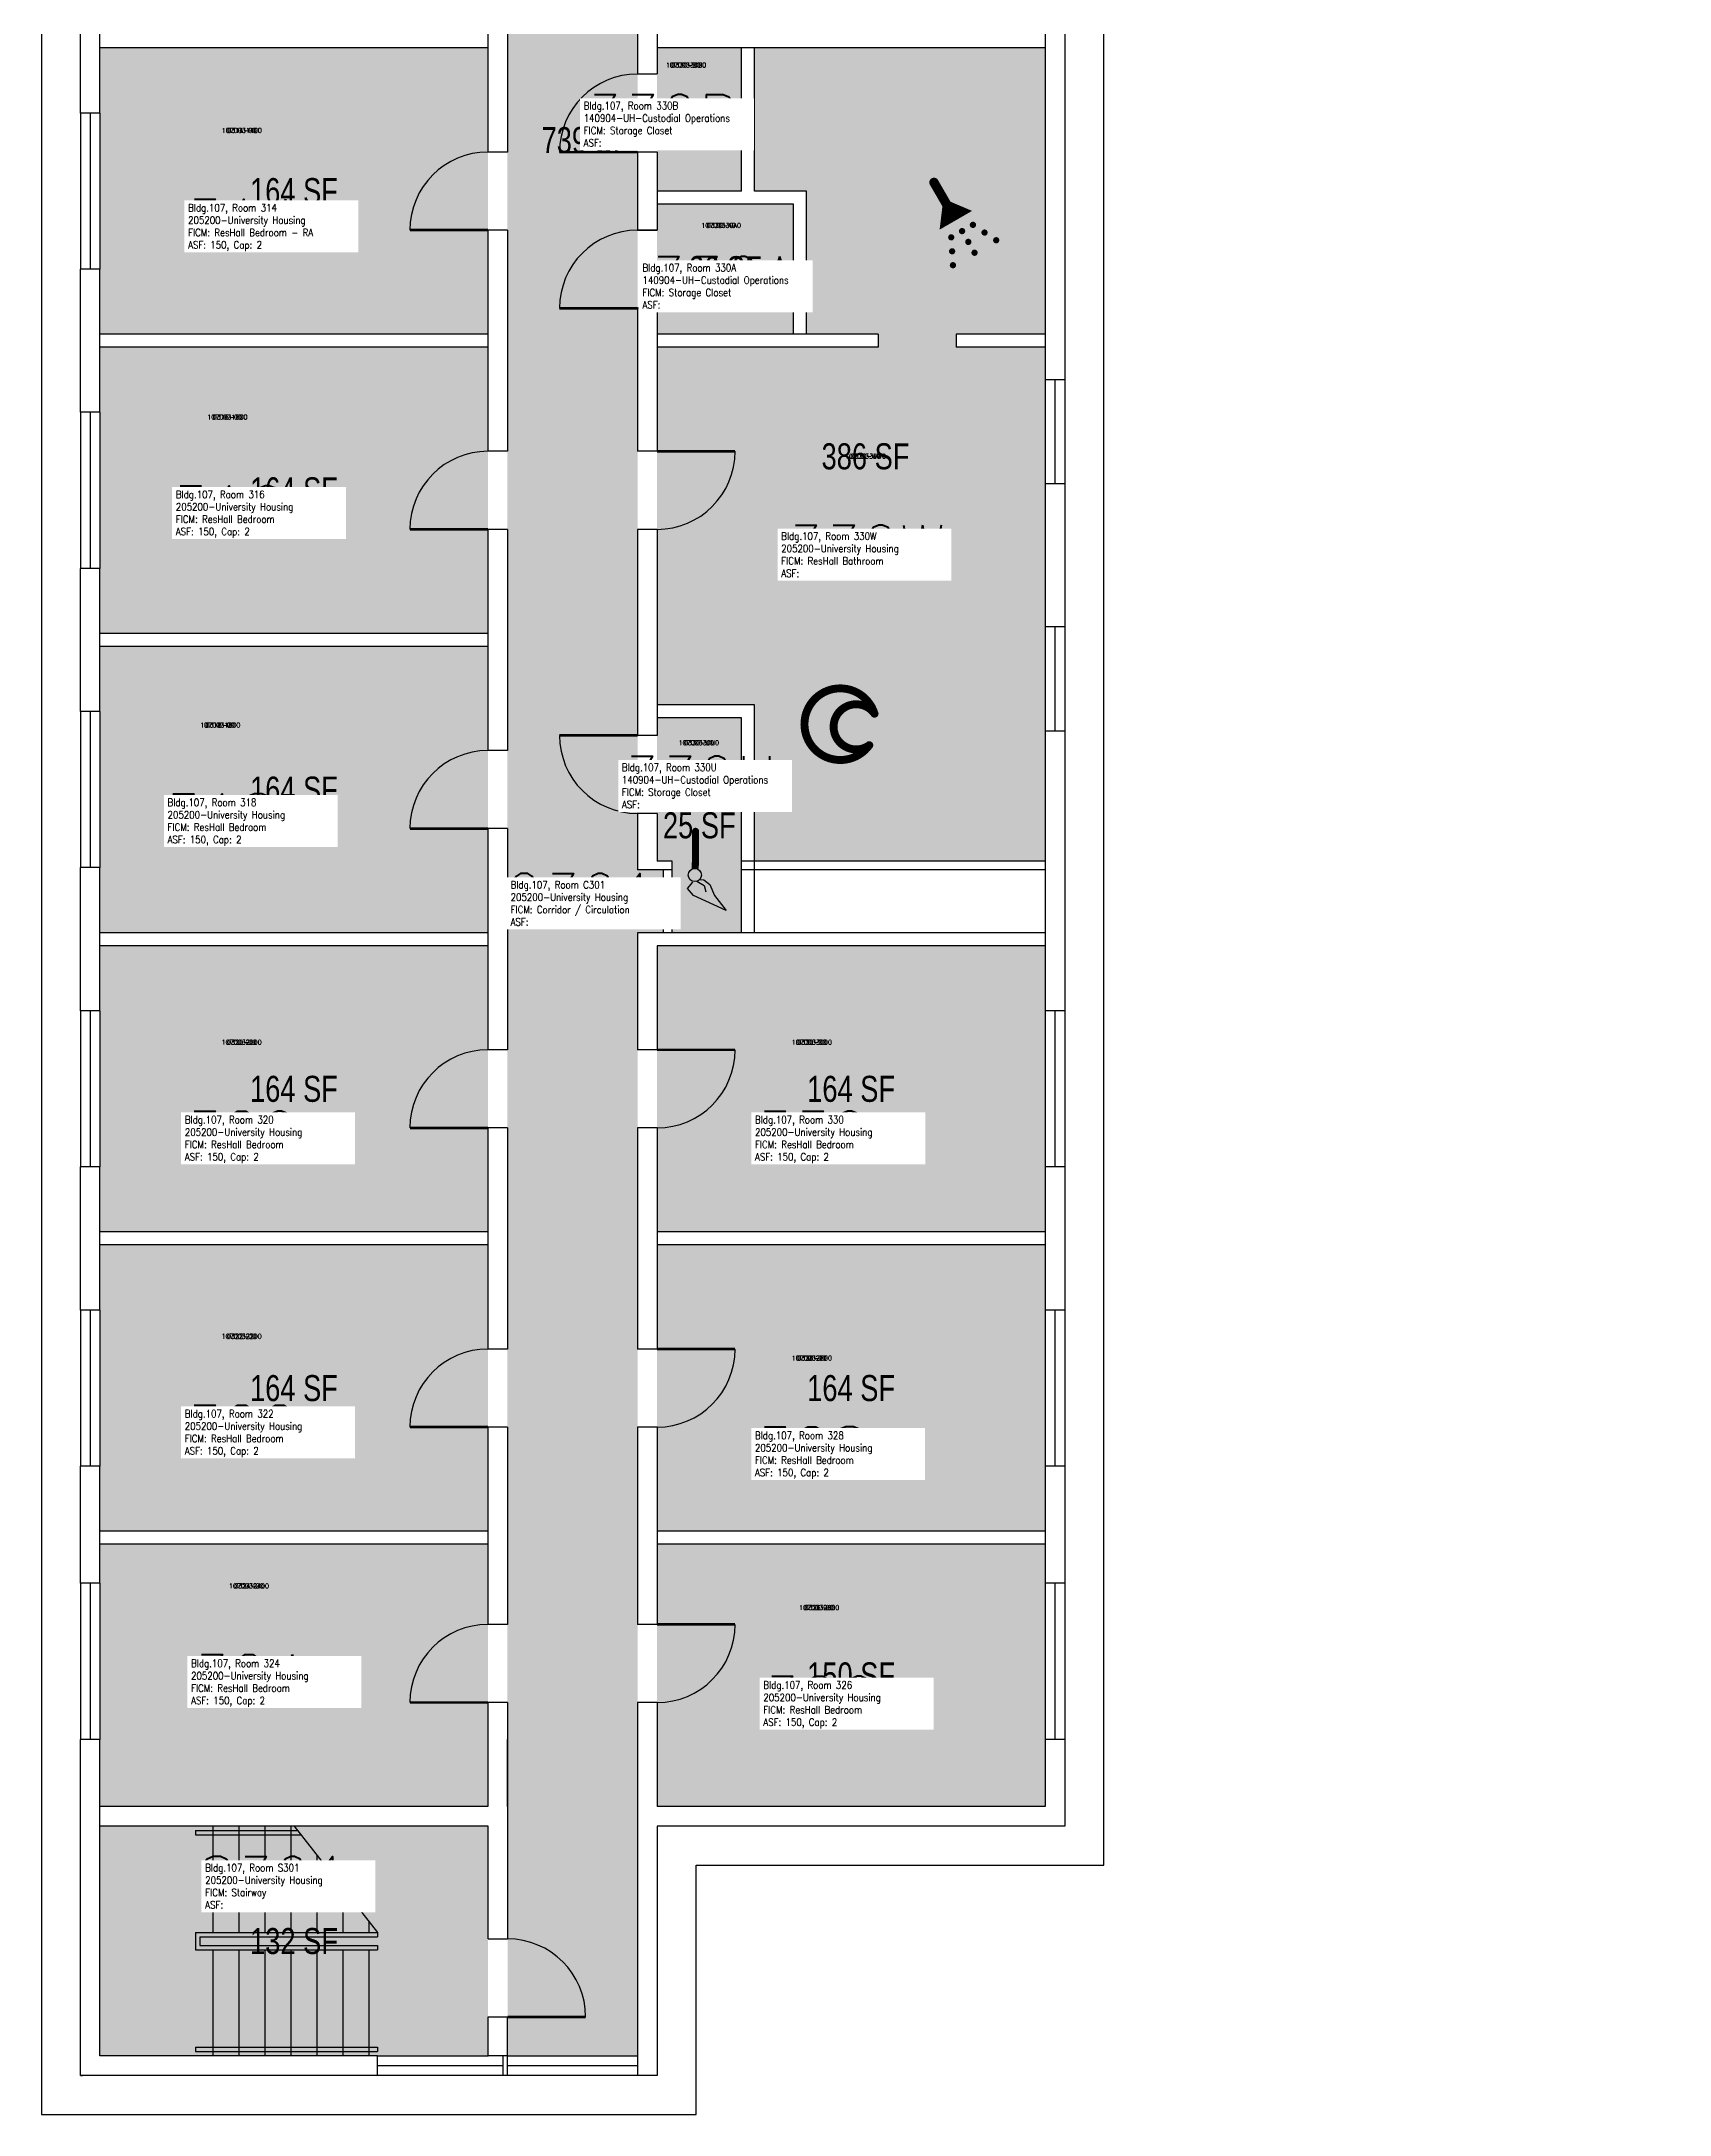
# Model space of a CAD drawing. Header units: inches. Extents: x -18 to 733, y -18 to 3747.
# Drawn here: x -18 to 733, y -18 to 938 of the extents above; entities that cross this region are included whole.
import ezdxf
from ezdxf.enums import TextEntityAlignment as Align

# ---------------------------------------------------------------- set-up
doc = ezdxf.new("R2010")
doc.units = ezdxf.units.IN
doc.header["$LTSCALE"] = 0.25
doc.header["$MEASUREMENT"] = 0
doc.layers.get('0').update_dxf_attribs({"linetype": 'CONTINUOUS'})
for name, color, linetype in [('A-DOOR', 2, 'CONTINUOUS'), ('A-FLOR', 3, 'CONTINUOUS'), ('A-GLAZ', 1, 'CONTINUOUS'), ('A-GLAZ-SILL', 2, 'CONTINUOUS'), ('A-IDEN-ICON', 4, 'CONTINUOUS'), ('A-IDEN-RNUM', 7, 'CONTINUOUS'), ('A-IDEN-SNUM', 4, 'CONTINUOUS'), ('A-IDEN-VNUM', 4, 'CONTINUOUS'), ('A-ROOF', 2, 'CONTINUOUS'), ('A-WALL', 5, 'CONTINUOUS'), ('AREA-TEXT', 3, 'CONTINUOUS'), ('Rooms-Category-Color', 7, 'CONTINUOUS'), ('Rooms-College-Color', 7, 'CONTINUOUS'), ('Rooms-Department-Color', 7, 'CONTINUOUS'), ('Rooms-Division-Color', 7, 'CONTINUOUS'), ('Rooms-Information', 7, 'CONTINUOUS')]:
    doc.layers.add(name, color=color, linetype=linetype)
doc.styles.add('AREA', font='arial.ttf', dxfattribs={"width": 0.75, "height": 12})
doc.styles.add('ROOMSNUMBER', font='SIMPLEX.shx', dxfattribs={"height": 0.18})
doc.styles.add('ROOMVNUMBER', font='simplex.shx', dxfattribs={"width": 0.85})

# ---------------------------------------------------------------- blocks, each defined once
blk = doc.blocks.new('Cpshower')
at = {"color": 0, "linetype": 'ByBlock'}
blk.add_lwpolyline([(-0.015, 0.0396, 0, 0.06, 0), (0.005, 0.005, 0.06, 0.06, 0)], format="xyseb", dxfattribs=at)
for points, const_width in [([(-0.0319, 0.0624, 1), (-0.0281, 0.0689, 1)], 0.0075), ([(0.0302, -0.0036, 1), (0.0345, -0.0011, 1)], 0.005), ([(-0.0045, -0.0236, 1), (-0.0002, -0.0211, 1)], 0.005), ([(0.0128, -0.0136, 1), (0.0172, -0.0111, 1)], 0.005), ([(0.0228, -0.0309, 1), (0.0272, -0.0284, 1)], 0.005), ([(0.0488, -0.0159, 1), (0.0531, -0.0134, 1)], 0.005), ([(0.0675, -0.0282, 1), (0.0718, -0.0257, 1)], 0.005), ([(-0.0031, -0.0459, 1), (0.0012, -0.0434, 1)], 0.005), ([(-0.0018, -0.0682, 1), (0.0025, -0.0657, 1)], 0.005), ([(0.0328, -0.0482, 1), (0.0372, -0.0457, 1)], 0.005)]:
    blk.add_lwpolyline(points, format="xyb", close=True, dxfattribs=dict(at, const_width=const_width))
at = {"color": 0, "linetype": 'ByBlock', "const_width": 0.015}
blk.add_lwpolyline([(-0.01, 0.031), (-0.03, 0.0656)], dxfattribs=at)
blk = doc.blocks.new('Cpbath')
at = {"color": 0, "linetype": 'ByBlock', "const_width": 0.0127}
for points in [[(0.0571, 0.0168, 0.861492), (-0.0551, 0, 1)], [(0.0571, 0.0168, 0.729002), (-0.0084, -0.0042, 1)], [(-0.0551, 0, 0.726902), (0.0487, -0.0337, 1)], [(-0.0084, -0.0042, 0.609468), (0.0487, -0.0337, 1)]]:
    blk.add_lwpolyline(points, format="xyb", dxfattribs=at)
at = {"color": 0, "linetype": 'ByBlock', "const_width": 0.00637}
for points in [[(0.0544, 0.0152, 1), (0.0599, 0.0184, 1)], [(0.0459, -0.0353, 1), (0.0515, -0.0321, 1)]]:
    blk.add_lwpolyline(points, format="xyb", close=True, dxfattribs=at)
blk = doc.blocks.new('Cpcust')
at = {"color": 0, "linetype": 'ByBlock'}
for p, q in [((0.0262, -0.0408), (0.0446, -0.0406)), ((0.0297, -0.0341), (0.0376, -0.0302)), ((0.0376, -0.0302), (0.0533, -0.0324)), ((0.0446, -0.0406), (0.0543, -0.0505)), ((0.0533, -0.0324), (0.0745, -0.0479)), ((0.0171, -0.0639), (0.02, -0.0466)), ((0.0358, -0.0705), (0.0171, -0.0639)), ((0.1117, -0.0625), (0.0358, -0.0705)), ((0.0745, -0.0479), (0.1117, -0.0625))]:
    blk.add_line(p, q, dxfattribs=at)
at = {"color": 0, "linetype": 'ByBlock', "const_width": 0.0075}
blk.add_lwpolyline([(-0.0332, 0.0481, 1), (-0.0268, 0.0519, 1)], format="xyb", close=True, dxfattribs=at)
at = {"color": 0, "linetype": 'ByBlock', "const_width": 0.015}
blk.add_lwpolyline([(-0.03, 0.05), (0.01, -0.0193)], dxfattribs=at)
at = {"color": 0, "linetype": 'ByBlock'}
blk.add_circle((0.0158, -0.0313), 0.0141, dxfattribs=at)

msp = doc.modelspace()

# ---------------------------------------------------------------- hatches: boundary and pattern name
at = {"layer": 'Rooms-Category-Color', "true_color": 0xadadad}
for points in [[(257.04, 1776), (196.96, 1776), (196.96, 1773), (196.96, 155), (197, 155), (197, 9), (257, 9), (256.96, 527), (268.96, 527), (268.96, 556), (256.96, 556)], [(188, 115), (9, 115), (9, 9), (137, 9), (188, 9)]]:
    msp.add_hatch(color=253, dxfattribs=at).paths.add_polyline_path(points)
at = {"layer": 'Rooms-Category-Color', "true_color": 0x728ef3}
for points in [[(187.96, 935), (9, 935), (9, 905), (9, 833), (9, 803), (187.96, 803)], [(403.96, 797), (445, 797), (445, 782), (445, 734), (445, 668), (445, 620), (445, 560), (310.96, 560), (310.96, 632.04), (265.96, 632.04), (265.96, 797), (367.96, 797), (367.96, 803), (334.96, 803), (334.96, 868.96), (310.96, 868.96), (310.96, 935), (445, 935), (445, 803), (403.96, 803)], [(304.96, 868.96), (265.96, 868.96), (265.96, 935), (304.96, 935)], [(328.96, 803), (265.96, 803), (265.96, 862.96), (328.96, 862.96)], [(187.96, 797), (9, 797), (9, 767), (9, 695), (9, 665), (187.96, 665)], [(187.96, 659), (9, 659), (9, 629), (9, 557), (9, 527), (187.96, 527)], [(265.96, 626.04), (304.96, 626.04), (304.96, 527), (272.96, 527), (272.96, 560), (265.96, 560)], [(187.96, 521), (9, 521), (9, 491), (9, 419), (9, 389), (187.96, 389)], [(445, 419), (445, 491), (445, 521), (265.96, 521), (265.96, 389), (445, 389)], [(187.96, 383), (9, 383), (9, 353), (9, 281), (9, 251), (187.96, 251)], [(445, 383), (265.96, 383), (265.96, 251), (445, 251)], [(187.96, 245), (9, 245), (9, 227), (9, 155), (9, 124), (187.96, 124)], [(445, 245), (265.96, 245), (265.96, 124), (445, 124), (445, 155), (445, 227)]]:
    msp.add_hatch(color=171, dxfattribs=at).paths.add_polyline_path(points)
at = {"layer": 'Rooms-College-Color', "true_color": 0xadadad}
for points in [[(257.04, 1776), (196.96, 1776), (196.96, 1773), (196.96, 155), (197, 155), (197, 9), (257, 9), (256.96, 527), (268.96, 527), (268.96, 556), (256.96, 556)], [(187.96, 935), (9, 935), (9, 905), (9, 833), (9, 803), (187.96, 803)], [(403.96, 797), (445, 797), (445, 782), (445, 734), (445, 668), (445, 620), (445, 560), (310.96, 560), (310.96, 632.04), (265.96, 632.04), (265.96, 797), (367.96, 797), (367.96, 803), (334.96, 803), (334.96, 868.96), (310.96, 868.96), (310.96, 935), (445, 935), (445, 803), (403.96, 803)], [(304.96, 868.96), (265.96, 868.96), (265.96, 935), (304.96, 935)], [(328.96, 803), (265.96, 803), (265.96, 862.96), (328.96, 862.96)], [(187.96, 797), (9, 797), (9, 767), (9, 695), (9, 665), (187.96, 665)], [(187.96, 659), (9, 659), (9, 629), (9, 557), (9, 527), (187.96, 527)], [(265.96, 626.04), (304.96, 626.04), (304.96, 527), (272.96, 527), (272.96, 560), (265.96, 560)], [(187.96, 521), (9, 521), (9, 491), (9, 419), (9, 389), (187.96, 389)], [(445, 419), (445, 491), (445, 521), (265.96, 521), (265.96, 389), (445, 389)], [(187.96, 383), (9, 383), (9, 353), (9, 281), (9, 251), (187.96, 251)], [(445, 383), (265.96, 383), (265.96, 251), (445, 251)], [(187.96, 245), (9, 245), (9, 227), (9, 155), (9, 124), (187.96, 124)], [(445, 245), (265.96, 245), (265.96, 124), (445, 124), (445, 155), (445, 227)], [(188, 115), (9, 115), (9, 9), (137, 9), (188, 9)]]:
    msp.add_hatch(color=253, dxfattribs=at).paths.add_polyline_path(points)
at = {"layer": 'Rooms-Department-Color', "true_color": 0xacacac}
for points in [[(257.04, 1776), (196.96, 1776), (196.96, 1773), (196.96, 155), (197, 155), (197, 9), (257, 9), (256.96, 527), (268.96, 527), (268.96, 556), (256.96, 556)], [(188, 115), (9, 115), (9, 9), (137, 9), (188, 9)]]:
    msp.add_hatch(color=253, dxfattribs=at).paths.add_polyline_path(points)
at = {"layer": 'Rooms-Department-Color', "true_color": 0x604aed}
for points in [[(187.96, 935), (9, 935), (9, 905), (9, 833), (9, 803), (187.96, 803)], [(403.96, 797), (445, 797), (445, 782), (445, 734), (445, 668), (445, 620), (445, 560), (310.96, 560), (310.96, 632.04), (265.96, 632.04), (265.96, 797), (367.96, 797), (367.96, 803), (334.96, 803), (334.96, 868.96), (310.96, 868.96), (310.96, 935), (445, 935), (445, 803), (403.96, 803)], [(304.96, 868.96), (265.96, 868.96), (265.96, 935), (304.96, 935)], [(328.96, 803), (265.96, 803), (265.96, 862.96), (328.96, 862.96)], [(187.96, 797), (9, 797), (9, 767), (9, 695), (9, 665), (187.96, 665)], [(187.96, 659), (9, 659), (9, 629), (9, 557), (9, 527), (187.96, 527)], [(265.96, 626.04), (304.96, 626.04), (304.96, 527), (272.96, 527), (272.96, 560), (265.96, 560)], [(187.96, 521), (9, 521), (9, 491), (9, 419), (9, 389), (187.96, 389)], [(445, 419), (445, 491), (445, 521), (265.96, 521), (265.96, 389), (445, 389)], [(187.96, 383), (9, 383), (9, 353), (9, 281), (9, 251), (187.96, 251)], [(445, 383), (265.96, 383), (265.96, 251), (445, 251)], [(187.96, 245), (9, 245), (9, 227), (9, 155), (9, 124), (187.96, 124)], [(445, 245), (265.96, 245), (265.96, 124), (445, 124), (445, 155), (445, 227)]]:
    msp.add_hatch(color=173, dxfattribs=at).paths.add_polyline_path(points)
at = {"layer": 'Rooms-Division-Color', "true_color": 0xadadad}
for points in [[(257.04, 1776), (196.96, 1776), (196.96, 1773), (196.96, 155), (197, 155), (197, 9), (257, 9), (256.96, 527), (268.96, 527), (268.96, 556), (256.96, 556)], [(188, 115), (9, 115), (9, 9), (137, 9), (188, 9)]]:
    msp.add_hatch(color=253, dxfattribs=at).paths.add_polyline_path(points)
at = {"layer": 'Rooms-Division-Color', "true_color": 0x604aed}
for points in [[(187.96, 935), (9, 935), (9, 905), (9, 833), (9, 803), (187.96, 803)], [(403.96, 797), (445, 797), (445, 782), (445, 734), (445, 668), (445, 620), (445, 560), (310.96, 560), (310.96, 632.04), (265.96, 632.04), (265.96, 797), (367.96, 797), (367.96, 803), (334.96, 803), (334.96, 868.96), (310.96, 868.96), (310.96, 935), (445, 935), (445, 803), (403.96, 803)], [(304.96, 868.96), (265.96, 868.96), (265.96, 935), (304.96, 935)], [(328.96, 803), (265.96, 803), (265.96, 862.96), (328.96, 862.96)], [(187.96, 797), (9, 797), (9, 767), (9, 695), (9, 665), (187.96, 665)], [(187.96, 659), (9, 659), (9, 629), (9, 557), (9, 527), (187.96, 527)], [(265.96, 626.04), (304.96, 626.04), (304.96, 527), (272.96, 527), (272.96, 560), (265.96, 560)], [(187.96, 521), (9, 521), (9, 491), (9, 419), (9, 389), (187.96, 389)], [(445, 419), (445, 491), (445, 521), (265.96, 521), (265.96, 389), (445, 389)], [(187.96, 383), (9, 383), (9, 353), (9, 281), (9, 251), (187.96, 251)], [(445, 383), (265.96, 383), (265.96, 251), (445, 251)], [(187.96, 245), (9, 245), (9, 227), (9, 155), (9, 124), (187.96, 124)], [(445, 245), (265.96, 245), (265.96, 124), (445, 124), (445, 155), (445, 227)]]:
    msp.add_hatch(color=173, dxfattribs=at).paths.add_polyline_path(points)

# ---------------------------------------------------------------- linework, layer by layer
at = {"layer": 'A-DOOR', "const_width": 1.2}
for points in [[(256.96, 886.96), (220.96, 886.96)], [(187.96, 851), (151.96, 851)], [(256.96, 814.96), (220.96, 814.96)], [(265.96, 749), (301.96, 749)], [(187.96, 713), (151.96, 713)], [(256.96, 618), (220.96, 618)], [(187.96, 575), (151.96, 575)], [(265.96, 473), (301.96, 473)], [(187.96, 437), (151.96, 437)], [(265.96, 335), (301.96, 335)], [(187.96, 299), (151.96, 299)], [(265.96, 208), (301.96, 208)], [(187.96, 172), (151.96, 172)], [(197, 27), (233, 27)]]:
    msp.add_lwpolyline(points, dxfattribs=at)
at = {"layer": 'A-DOOR'}
for centre, start, end in [((256.96, 886.96), 90, 180), ((187.96, 851), 90, 180), ((256.96, 814.96), 90, 180), ((187.96, 713), 90, 180), ((265.96, 749), 270, 360), ((256.96, 618), 180, 270), ((187.96, 575), 90, 180), ((187.96, 437), 90, 180), ((265.96, 473), 270, 360), ((187.96, 299), 90, 180), ((265.96, 335), 270, 360), ((187.96, 172), 90, 180), ((265.96, 208), 270, 360), ((197, 27), 360, 90)]:
    msp.add_arc(centre, 36, start, end, dxfattribs=at)
at = {"layer": 'A-FLOR'}
for p, q in [((61, 115), (61, 66.01)), ((73, 115), (73, 66.01)), ((85, 115), (85, 66.01)), ((97, 115), (97, 66.01)), ((98.5, 115), (137, 66.01)), ((53.04, 113), (100.07, 113)), ((53.04, 113), (53.04, 110.99)), ((53.04, 110.99), (101.65, 110.99)), ((109, 101.64), (109, 66.01)), ((121, 86.37), (121, 66.01)), ((133, 71.1), (133, 66.01)), ((53.04, 66.01), (53.04, 57.99)), ((53.04, 66.01), (137, 66.01)), ((53.04, 57.99), (137, 57.99)), ((55.04, 64), (55.04, 60)), ((55.04, 64), (137, 64)), ((55.04, 60), (137, 60)), ((61, 57.99), (61, 9)), ((73, 57.99), (73, 9)), ((85, 57.99), (85, 9)), ((97, 57.99), (97, 9)), ((109, 57.99), (109, 9)), ((121, 57.99), (121, 9)), ((133, 57.99), (133, 9)), ((137, 66.01), (137, 64)), ((137, 60), (137, 57.99)), ((53.04, 13.01), (53.04, 11)), ((53.04, 13.01), (137, 13.01)), ((53.04, 11), (137, 11)), ((137, 13.01), (137, 11))]:
    msp.add_line(p, q, dxfattribs=at)
at = {"layer": 'A-GLAZ'}
for p, q in [((4.5, 904.98), (4.5, 832.98)), ((449.5, 782), (449.5, 734)), ((4.5, 766.98), (4.5, 694.98)), ((449.5, 668), (449.5, 620)), ((4.5, 628.98), (4.5, 556.98)), ((4.5, 490.98), (4.5, 418.98)), ((449.5, 490.98), (449.5, 418.98)), ((4.5, 352.98), (4.5, 280.98)), ((449.5, 352.98), (449.5, 280.98)), ((4.5, 226.98), (4.5, 154.98)), ((449.5, 226.98), (449.5, 154.98)), ((195, 4.5), (137, 4.5)), ((257, 4.5), (197, 4.5))]:
    msp.add_line(p, q, dxfattribs=at)
at = {"layer": 'A-GLAZ-SILL'}
for p, q in [((0, 905), (0, 833)), ((9, 905), (9, 833)), ((445, 782), (445, 734)), ((454, 782), (454, 734)), ((0, 767), (0, 695)), ((9, 767), (9, 695)), ((445, 668), (445, 620)), ((454, 668), (454, 620)), ((0, 629), (0, 557)), ((9, 629), (9, 557)), ((0, 491), (0, 419)), ((9, 491), (9, 419)), ((445, 491), (445, 419)), ((454, 491), (454, 419)), ((0, 353), (0, 281)), ((9, 353), (9, 281)), ((445, 353), (445, 281)), ((454, 353), (454, 281)), ((0, 227), (0, 155)), ((9, 227), (9, 155)), ((445, 227), (445, 155)), ((454, 227), (454, 155)), ((137, 9), (188, 9)), ((195, 0), (137, 0)), ((197, 9), (257, 9)), ((257, 0), (197, 0))]:
    msp.add_line(p, q, dxfattribs=at)
at = {"layer": 'A-ROOF'}
msp.add_lwpolyline([(733, 1932), (660, 1932), (660, 3632), (472, 3632), (472, 3747), (170, 3747), (170, 1803), (-18, 1803), (-18, -18), (284, -18), (284, 97), (472, 97), (472, 1758), (733, 1758)], close=True, dxfattribs=at)
at = {"layer": 'A-WALL'}
for p, q in [((187.96, 989), (187.96, 887)), ((196.96, 989), (196.96, 887)), ((256.96, 989), (256.96, 923)), ((265.96, 989), (265.96, 923)), ((0, 905), (0, 971)), ((9, 905), (9, 971)), ((445, 971), (445, 782)), ((454, 971), (454, 782)), ((187.96, 935), (9, 935)), ((445, 935), (265.96, 935)), ((304.96, 868.96), (304.96, 935)), ((310.96, 868.96), (310.96, 934.93)), ((256.96, 923), (265.96, 923)), ((9, 905), (0, 905)), ((196.96, 887), (187.96, 887)), ((265.96, 887), (256.96, 887)), ((256.96, 887), (256.96, 851)), ((265.96, 887), (265.96, 851)), ((304.96, 868.96), (265.96, 868.96)), ((328.96, 862.96), (265.96, 862.96)), ((334.96, 868.96), (310.96, 868.96)), ((328.96, 803), (328.96, 862.96)), ((334.96, 803), (334.96, 868.96)), ((196.96, 851), (187.96, 851)), ((187.96, 851), (187.96, 749)), ((196.96, 851), (196.96, 749)), ((265.96, 851), (256.96, 851)), ((256.96, 851), (256.96, 850.96)), ((256.96, 851), (265.96, 851)), ((256.96, 850.96), (256.96, 851)), ((265.96, 851), (265.96, 850.96)), ((265.96, 850.96), (265.96, 851)), ((0, 767), (0, 833)), ((9, 833), (0, 833)), ((9, 767), (9, 833)), ((256.96, 814.96), (256.96, 749)), ((265.96, 814.96), (256.96, 814.96)), ((265.96, 814.96), (265.96, 749)), ((187.96, 803), (9, 803)), ((187.96, 797), (9, 797)), ((367.96, 803), (265.96, 803)), ((367.96, 797), (265.96, 797)), ((367.96, 803), (367.96, 797)), ((445, 803), (403.96, 803)), ((403.96, 803), (403.96, 797)), ((445, 797), (403.96, 797)), ((454, 782), (445, 782)), ((9, 767), (0, 767)), ((196.96, 749), (187.96, 749)), ((265.96, 749), (256.96, 749)), ((454, 734), (445, 734)), ((445, 734), (445, 668)), ((454, 734), (454, 668)), ((196.96, 713), (187.96, 713)), ((187.96, 713), (187.96, 611)), ((196.96, 713), (196.96, 611)), ((265.96, 713), (256.96, 713)), ((256.96, 713), (256.96, 618)), ((265.96, 713), (265.96, 618)), ((9, 695), (0, 695)), ((0, 629), (0, 695)), ((9, 629), (9, 695)), ((187.96, 665), (9, 665)), ((454, 668), (445, 668)), ((187.96, 659), (9, 659)), ((310.96, 632.04), (265.96, 632.04)), ((310.96, 527), (310.96, 632.04)), ((9, 629), (0, 629)), ((304.96, 626.04), (265.96, 626.04)), ((304.96, 527), (304.96, 626.04)), ((265.96, 618), (256.96, 618)), ((265.96, 618), (256.96, 618)), ((454, 620), (445, 620)), ((445, 620), (445, 491)), ((454, 620), (454, 491)), ((196.96, 611), (187.96, 611)), ((196.96, 575), (187.96, 575)), ((187.96, 575), (187.96, 473)), ((196.96, 575), (196.96, 473)), ((256.96, 582), (256.96, 556)), ((265.96, 582), (256.96, 582)), ((265.96, 582), (265.96, 560)), ((0, 491), (0, 557)), ((9, 557), (0, 557)), ((9, 491), (9, 557)), ((272.96, 556), (256.96, 556)), ((272.96, 560), (265.96, 560)), ((268.96, 527), (268.96, 556)), ((272.96, 527), (272.96, 560)), ((445, 560), (304.96, 560)), ((445, 556), (304.96, 556)), ((187.96, 527), (9, 527)), ((445, 527), (256.96, 527)), ((256.96, 527), (256.96, 473)), ((187.96, 521), (9, 521)), ((445, 521), (265.96, 521)), ((265.96, 521), (265.96, 473)), ((9, 491), (0, 491)), ((454, 491), (445, 491)), ((196.96, 473), (187.96, 473)), ((265.96, 473), (256.96, 473)), ((196.96, 437), (187.96, 437)), ((187.96, 437), (187.96, 335)), ((196.96, 437), (196.96, 335)), ((265.96, 437), (256.96, 437)), ((256.96, 437), (256.96, 335)), ((265.96, 437), (265.96, 335)), ((9, 419), (0, 419)), ((0, 353), (0, 419)), ((9, 353), (9, 419)), ((454, 419), (445, 419)), ((445, 419), (445, 353)), ((454, 419), (454, 353)), ((187.96, 389), (9, 389)), ((187.96, 383), (9, 383)), ((445, 389), (265.96, 389)), ((445, 383), (265.96, 383)), ((9, 353), (0, 353)), ((454, 353), (445, 353)), ((196.96, 335), (187.96, 335)), ((265.96, 335), (256.96, 335)), ((196.96, 299), (187.96, 299)), ((187.96, 299), (187.96, 208)), ((196.96, 299), (196.96, 208)), ((265.96, 299), (256.96, 299)), ((256.96, 299), (256.96, 208)), ((265.96, 299), (265.96, 208)), ((9, 281), (0, 281)), ((0, 227), (0, 281)), ((9, 227), (9, 281)), ((454, 281), (445, 281)), ((445, 281), (445, 227)), ((454, 281), (454, 227)), ((187.96, 251), (9, 251)), ((445, 251), (265.96, 251)), ((187.96, 245), (9, 245)), ((445, 245), (265.96, 245)), ((9, 227), (0, 227)), ((454, 227), (445, 227)), ((196.96, 208), (187.96, 208)), ((265.96, 208), (256.96, 208)), ((196.96, 172), (187.96, 172)), ((187.96, 172), (187.96, 124)), ((196.96, 172), (196.96, 63)), ((257, 172), (257, 0)), ((265.96, 172), (257, 172)), ((265.96, 172), (265.96, 124)), ((0, 0), (0, 155)), ((9, 155), (0, 155)), ((9, 9), (9, 155)), ((197, 124), (197, 155)), ((454, 155), (445, 155)), ((445, 155), (445, 124)), ((454, 155), (454, 115)), ((187.96, 124), (9, 124)), ((188, 115), (9, 115)), ((188, 63), (188, 115)), ((445, 124), (265.96, 124)), ((266, 115), (266, 0)), ((454, 115), (266, 115)), ((188, 63), (196.96, 63)), ((188, 9), (188, 27)), ((188, 27), (197, 27)), ((197, 9), (197, 27)), ((137, 0), (0, 0)), ((0, 0), (1, 0)), ((0, 0), (1, 0)), ((137, 9), (9, 9)), ((137, 0), (137, 9)), ((197, 9), (188, 9)), ((195, 0), (195, 9)), ((197, 0), (195, 0)), ((197, 0), (197, 9)), ((266, 0), (257, 0))]:
    msp.add_line(p, q, dxfattribs=at)

# ---------------------------------------------------------------- block references
at = {"layer": 'A-IDEN-ICON'}
for name, p, xscale, yscale, zscale, rotation in [('Cpshower', (402.34, 854.1), 288, 288, 12, 1.389605544029287e-09), ('Cpbath', (349.82, 623.16), 288, 288, 12, 1.389605544029287e-09), ('Cpcust', (283.85, 561.17), 215.9999999954545, 215.9999999954545, 215.9999999954545, 329.5961265713618)]:
    msp.add_blockref(name, p, dxfattribs=dict(at, xscale=xscale, yscale=yscale, zscale=zscale, rotation=rotation))

# ---------------------------------------------------------------- texts
at = {"layer": 'A-IDEN-RNUM', "style": 'ROOMSNUMBER'}
for s, p in [('0330-B0', (279.31, 927.12)), ('0314-00', (74.42, 896.99)), ('0330-A0', (295.55, 853.2)), ('0316-00', (67.79, 764.8)), ('0330-W0', (362.11, 746.69)), ('0318-00', (64.47, 622.78)), ('0330-U0', (285.23, 614.59)), ('C301-00', (230.46, 542.24)), ('0320-00', (74.37, 476.46)), ('0330-00', (337.37, 476.46)), ('0322-00', (74.35, 340.87)), ('0328-00', (337.35, 330.87)), ('0324-00', (77.73, 225.76)), ('0326-00', (340.73, 215.76)), ('S301-00', (89.11, 88.97))]:
    msp.add_text(s, height=2.16, dxfattribs=at).set_placement(p, align=Align.MIDDLE)
at = {"layer": 'A-IDEN-SNUM', "style": 'ROOMSNUMBER'}
for s, p in [('10700330B0', (279.31, 927.12)), ('1070031400', (74.42, 896.99)), ('10700330A0', (295.55, 853.2)), ('1070031600', (67.79, 764.8)), ('10700330W0', (362.11, 746.69)), ('1070031800', (64.47, 622.78)), ('10700330U0', (285.23, 614.59)), ('1070C30100', (230.46, 542.24)), ('1070032000', (74.37, 476.46)), ('1070033000', (337.37, 476.46)), ('1070032200', (74.35, 340.87)), ('1070032800', (337.35, 330.87)), ('1070032400', (77.73, 225.76)), ('1070032600', (340.73, 215.76)), ('1070S30100', (89.11, 88.97))]:
    msp.add_text(s, height=2.16, dxfattribs=at).set_placement(p, align=Align.MIDDLE)
at = {"layer": 'A-IDEN-VNUM', "style": 'ROOMVNUMBER', "width": 0.85}
for s, p in [('330B', (268.07, 901.54)), ('314', (74.42, 853.31)), ('330A', (296.15, 826.81)), ('316', (67.79, 721.12)), ('330W', (362.11, 703.01)), ('330U', (285.69, 596.39)), ('318', (64.47, 579.1)), ('C301', (230.46, 542.24)), ('320', (74.37, 432.78)), ('330', (337.37, 432.78)), ('322', (74.35, 297.19)), ('328', (337.35, 287.19)), ('324', (77.73, 182.08)), ('326', (340.73, 172.08)), ('S301', (89.11, 88.97))]:
    msp.add_text(s, height=24, dxfattribs=at).set_placement(p, align=Align.MIDDLE)
at = {"layer": 'AREA-TEXT', "style": 'AREA', "width": 0.75}
for s, p in [('739 SF', (232.96, 892.5)), ('18 SF', (285.46, 901.98)), ('164 SF', (98.48, 869)), ('26 SF', (297.46, 832.98)), ('386 SF', (362.11, 746.69)), ('164 SF', (98.48, 731)), ('164 SF', (98.48, 593)), ('25 SF', (285.46, 576.52)), ('164 SF', (98.48, 455)), ('164 SF', (355.48, 455)), ('164 SF', (98.48, 317)), ('164 SF', (355.48, 317)), ('150 SF', (98.48, 184.5)), ('150 SF', (355.48, 184.5)), ('132 SF', (98.5, 62))]:
    msp.add_text(s, height=12, dxfattribs=at).set_placement(p, align=Align.MIDDLE_CENTER)

# ---------------------------------------------------------------- next in the draw order: texts
at = {"layer": 'Rooms-Information', "char_height": 3.4286, "width": 76.8, "attachment_point": 7, "style": 'ROOMVNUMBER', "bg_fill": 3, "box_fill_scale": 1.5, "bg_fill_color": 256, "bg_fill_true_color": 13158600, "bg_fill_transparency": 0}
for s, insert in [('Bldg.107, Room 330B^M^J140904-UH-Custodial Operations^M^JFICM: Storage Closet^M^JASF: ', (232.13, 889.54)), ('Bldg.107, Room 314^M^J205200-University Housing^M^JFICM: ResHall Bedroom - RA^M^JASF: 150, Cap: 2', (49.65, 841.31)), ('Bldg.107, Room 330A^M^J140904-UH-Custodial Operations^M^JFICM: Storage Closet^M^JASF: ', (259.23, 814.81)), ('Bldg.107, Room 316^M^J205200-University Housing^M^JFICM: ResHall Bedroom^M^JASF: 150, Cap: 2', (43.99, 709.12)), ('Bldg.107, Room 330W^M^J205200-University Housing^M^JFICM: ResHall Bathroom^M^JASF: ', (323.25, 691.01)), ('Bldg.107, Room 330U^M^J140904-UH-Custodial Operations^M^JFICM: Storage Closet^M^JASF: ', (249.75, 584.39)), ('Bldg.107, Room 318^M^J205200-University Housing^M^JFICM: ResHall Bedroom^M^JASF: 150, Cap: 2', (40.18, 567.1)), ('Bldg.107, Room C301^M^J205200-University Housing^M^JFICM: Corridor / Circulation^M^JASF: ', (198.41, 530.24)), ('Bldg.107, Room 320^M^J205200-University Housing^M^JFICM: ResHall Bedroom^M^JASF: 150, Cap: 2', (48.14, 420.78)), ('Bldg.107, Room 330^M^J205200-University Housing^M^JFICM: ResHall Bedroom^M^JASF: 150, Cap: 2', (311.14, 420.78)), ('Bldg.107, Room 322^M^J205200-University Housing^M^JFICM: ResHall Bedroom^M^JASF: 150, Cap: 2', (48.12, 285.19)), ('Bldg.107, Room 328^M^J205200-University Housing^M^JFICM: ResHall Bedroom^M^JASF: 150, Cap: 2', (311.12, 275.19)), ('Bldg.107, Room 324^M^J205200-University Housing^M^JFICM: ResHall Bedroom^M^JASF: 150, Cap: 2', (51.02, 170.08)), ('Bldg.107, Room 326^M^J205200-University Housing^M^JFICM: ResHall Bedroom^M^JASF: 150, Cap: 2', (314.99, 160.08)), ('Bldg.107, Room S301^M^J205200-University Housing^M^JFICM: Stairway^M^JASF: ', (57.54, 76.97))]:
    msp.add_mtext(s, dxfattribs=dict(at, insert=insert))

doc.saveas('drawing.dxf')
